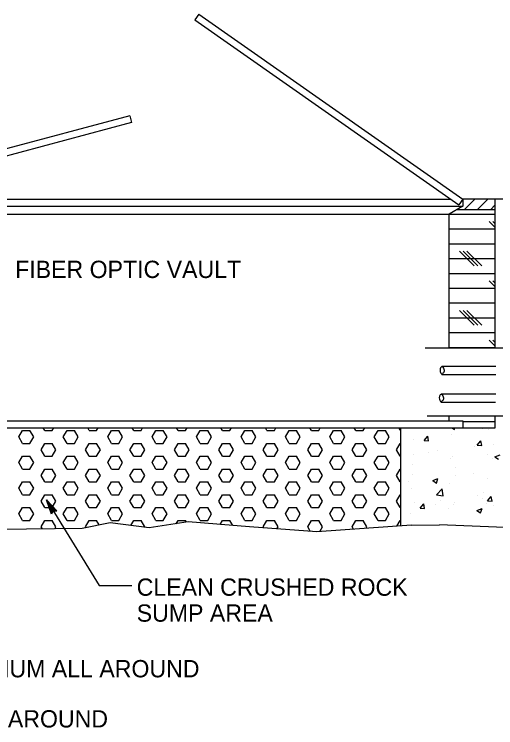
# Model space of a CAD drawing. Extents: x -894 to 866, y -472 to 714.
# Drawn here: x 279.6 to 474.6, y -180.3 to 108.6 of the extents above; entities that cross this region are included whole.
import ezdxf

# ---------------------------------------------------------------- set-up
doc = ezdxf.new("R2010")
doc.units = 0
doc.layers.add('es_DETAIL', color=7, linetype='Continuous')
doc.layers.add('es_DETAIL-anno', color=7, linetype='Continuous')

msp = doc.modelspace()

# ---------------------------------------------------------------- linework, layer by layer
at = {"layer": 'es_DETAIL'}
for p, q in [((354.39, 108.55), (352.77, 106.25)), ((354.39, 108.55), (461.3, 33.69)), ((352.77, 106.25), (459.68, 31.39)), ((326.34, 67.47), (200.27, 33.69)), ((326.34, 67.47), (327.07, 64.75)), ((327.07, 64.75), (201, 30.97)), ((211.16, 33.69), (456.39, 33.69)), ((461.3, 33.69), (459.68, 31.39)), ((461.3, 33.69), (461.3, 30.88)), ((567.57, 33.69), (461.3, 33.69)), ((461.82, 29.41), (466.09, 33.69)), ((467.13, 29.41), (471.4, 33.69)), ((474.38, -26.52), (474.38, 33.69)), ((200.27, 30.88), (461.3, 30.88)), ((461.3, 30.88), (455.68, 27.64)), ((474.38, 29.41), (458.76, 29.41)), ((472.43, 29.41), (474.38, 31.38)), ((205.98, 27.64), (455.68, 27.64)), ((455.68, 27.64), (474.38, 27.64)), ((455.68, -26.58), (455.68, 27.64)), ((474.38, 22.15), (471.9, 24.64)), ((474.38, 23.65), (473.4, 24.64)), ((455.68, 21.64), (474.38, 21.64)), ((455.68, 15.64), (474.38, 15.64)), ((465.9, 6.64), (459.9, 12.64)), ((467.4, 6.64), (461.4, 12.64)), ((468.9, 6.64), (462.9, 12.64)), ((455.68, 9.64), (474.38, 9.64)), ((455.91, 3.64), (474.38, 3.64)), ((474.38, -1.84), (471.9, 0.64)), ((474.38, -0.34), (473.4, 0.64)), ((455.68, -2.35), (474.38, -2.35)), ((455.68, -8.35), (474.38, -8.35)), ((465.9, -17.35), (459.9, -11.35)), ((467.4, -17.35), (461.4, -11.35)), ((468.9, -17.35), (462.9, -11.35)), ((455.68, -14.35), (474.38, -14.35)), ((455.68, -20.35), (474.38, -20.35)), ((474.38, -25.83), (471.9, -23.35)), ((474.38, -24.33), (473.4, -23.35)), ((446.06, -26.52), (455.63, -26.52)), ((455.63, -26.52), (740.4, -26.52)), ((455.68, -26.35), (474.38, -26.35)), ((452.88, -33.91), (474.57, -33.91)), ((452.75, -37.33), (474.57, -37.33)), ((452.62, -45.14), (474.57, -45.14)), ((452.48, -48.53), (474.55, -48.53)), ((446.75, -53.99), (740.4, -53.99)), ((455.68, -56.09), (455.68, -53.95)), ((474.38, -58.92), (474.38, -53.99)), ((200.35, -56.09), (461.32, -56.09)), ((461.32, -56.09), (461.32, -58.91)), ((461.32, -56.34), (474.38, -56.34)), ((187.28, -58.92), (461.32, -58.92)), ((281.45, -62.6), (282.95, -60.01)), ((282.95, -60.01), (285.95, -60.01)), ((287.45, -62.6), (285.95, -60.01)), ((291.95, -60.01), (291.33, -58.92)), ((291.95, -60.01), (294.95, -60.01)), ((294.95, -60.01), (295.57, -58.92)), ((299.45, -62.6), (300.95, -60.01)), ((300.95, -60.01), (303.95, -60.01)), ((305.45, -62.6), (303.95, -60.01)), ((309.95, -60.01), (309.32, -58.92)), ((309.95, -60.01), (312.95, -60.01)), ((312.95, -60.01), (313.57, -58.92)), ((317.44, -62.6), (318.94, -60.01)), ((318.94, -60.01), (321.94, -60.01)), ((323.44, -62.6), (321.94, -60.01)), ((327.94, -60.01), (327.32, -58.92)), ((327.94, -60.01), (330.94, -60.01)), ((330.94, -60.01), (331.56, -58.92)), ((335.44, -62.6), (336.94, -60.01)), ((336.94, -60.01), (339.94, -60.01)), ((341.44, -62.6), (339.94, -60.01)), ((345.94, -60.01), (345.31, -58.92)), ((345.94, -60.01), (348.94, -60.01)), ((348.94, -60.01), (349.56, -58.92)), ((353.43, -62.6), (354.93, -60.01)), ((354.93, -60.01), (357.93, -60.01)), ((359.43, -62.6), (357.93, -60.01)), ((363.93, -60.01), (363.31, -58.92)), ((363.93, -60.01), (366.93, -60.01)), ((366.93, -60.01), (367.55, -58.92)), ((371.43, -62.6), (372.93, -60.01)), ((372.93, -60.01), (375.93, -60.01)), ((377.43, -62.6), (375.93, -60.01)), ((381.93, -60.01), (381.3, -58.92)), ((381.93, -60.01), (384.93, -60.01)), ((384.93, -60.01), (385.55, -58.92)), ((389.42, -62.6), (390.92, -60.01)), ((390.92, -60.01), (393.92, -60.01)), ((395.42, -62.6), (393.92, -60.01)), ((399.92, -60.01), (399.3, -58.92)), ((399.92, -60.01), (402.92, -60.01)), ((402.92, -60.01), (403.54, -58.92)), ((407.42, -62.6), (408.92, -60.01)), ((408.92, -60.01), (411.92, -60.01)), ((413.42, -62.6), (411.92, -60.01)), ((417.92, -60.01), (417.29, -58.92)), ((417.92, -60.01), (420.91, -60.01)), ((420.91, -60.01), (421.54, -58.92)), ((425.41, -62.6), (426.91, -60.01)), ((426.91, -60.01), (429.91, -60.01)), ((431.41, -62.6), (429.91, -60.01)), ((435.91, -60.01), (435.29, -58.92)), ((435.91, -60.01), (435.96, -60.01)), ((435.96, -58.92), (435.96, -98.6)), ((436.2, -59.64), (436.2, -59.64)), ((456.94, -58.92), (457.86, -59.54)), ((457.86, -59.54), (458.07, -58.92)), ((461.32, -58.92), (474.38, -58.92)), ((469.38, -59.27), (469.38, -59.27)), ((471.78, -59.54), (471.78, -59.54)), ((282.95, -65.21), (281.45, -62.6)), ((285.95, -65.21), (287.45, -62.6)), ((300.95, -65.21), (299.45, -62.6)), ((303.95, -65.21), (305.45, -62.6)), ((318.94, -65.21), (317.44, -62.6)), ((321.94, -65.21), (323.44, -62.6)), ((336.94, -65.21), (335.44, -62.6)), ((339.94, -65.21), (341.44, -62.6)), ((354.93, -65.21), (353.43, -62.6)), ((357.93, -65.21), (359.43, -62.6)), ((372.93, -65.21), (371.43, -62.6)), ((375.93, -65.21), (377.43, -62.6)), ((390.92, -65.21), (389.42, -62.6)), ((393.92, -65.21), (395.42, -62.6)), ((408.92, -65.21), (407.42, -62.6)), ((411.92, -65.21), (413.42, -62.6)), ((426.91, -65.21), (425.41, -62.6)), ((429.91, -65.21), (431.41, -62.6)), ((445.6, -64.01), (447.06, -62.28)), ((447.4, -64.16), (447.06, -62.28)), ((456.63, -61.46), (456.63, -61.46)), ((282.95, -65.21), (285.95, -65.21)), ((290.45, -67.8), (291.95, -65.21)), ((291.95, -65.21), (294.95, -65.21)), ((296.45, -67.8), (294.95, -65.21)), ((300.95, -65.21), (303.95, -65.21)), ((308.45, -67.8), (309.95, -65.21)), ((309.95, -65.21), (312.95, -65.21)), ((314.45, -67.8), (312.95, -65.21)), ((318.94, -65.21), (321.94, -65.21)), ((326.44, -67.8), (327.94, -65.21)), ((327.94, -65.21), (330.94, -65.21)), ((332.44, -67.8), (330.94, -65.21)), ((336.94, -65.21), (339.94, -65.21)), ((344.44, -67.8), (345.94, -65.21)), ((345.94, -65.21), (348.94, -65.21)), ((350.44, -67.8), (348.94, -65.21)), ((354.93, -65.21), (357.93, -65.21)), ((362.43, -67.8), (363.93, -65.21)), ((363.93, -65.21), (366.93, -65.21)), ((368.43, -67.8), (366.93, -65.21)), ((372.93, -65.21), (375.93, -65.21)), ((380.43, -67.8), (381.93, -65.21)), ((381.93, -65.21), (384.93, -65.21)), ((386.42, -67.8), (384.93, -65.21)), ((390.92, -65.21), (393.92, -65.21)), ((398.42, -67.8), (399.92, -65.21)), ((399.92, -65.21), (402.92, -65.21)), ((404.42, -67.8), (402.92, -65.21)), ((408.92, -65.21), (411.92, -65.21)), ((416.42, -67.8), (417.92, -65.21)), ((417.92, -65.21), (420.91, -65.21)), ((422.41, -67.8), (420.91, -65.21)), ((426.91, -65.21), (429.91, -65.21)), ((434.41, -67.8), (435.91, -65.21)), ((435.91, -65.21), (435.96, -65.21)), ((441.22, -63.57), (441.22, -63.57)), ((445.6, -64.01), (447.4, -64.16)), ((467.11, -65.88), (468.57, -64.16)), ((467.11, -65.88), (468.91, -66.03)), ((468.91, -66.03), (468.57, -64.16)), ((468.64, -65.19), (468.64, -65.19)), ((473.62, -65.5), (473.62, -65.5)), ((291.95, -70.4), (290.45, -67.8)), ((294.95, -70.4), (296.45, -67.8)), ((309.95, -70.4), (308.45, -67.8)), ((312.95, -70.4), (314.45, -67.8)), ((327.94, -70.4), (326.44, -67.8)), ((330.94, -70.4), (332.44, -67.8)), ((345.94, -70.4), (344.44, -67.8)), ((348.94, -70.4), (350.44, -67.8)), ((363.93, -70.4), (362.43, -67.8)), ((366.93, -70.4), (368.43, -67.8)), ((381.93, -70.4), (380.43, -67.8)), ((384.93, -70.4), (386.42, -67.8)), ((399.92, -70.4), (398.42, -67.8)), ((402.92, -70.4), (404.42, -67.8)), ((417.92, -70.4), (416.42, -67.8)), ((420.91, -70.4), (422.41, -67.8)), ((435.91, -70.4), (434.41, -67.8)), ((447.18, -68.98), (447.18, -68.98)), ((451.15, -68.19), (451.15, -68.19)), ((466.11, -66.49), (466.11, -66.49)), ((281.45, -72.99), (282.95, -70.4)), ((282.95, -70.4), (285.95, -70.4)), ((287.45, -72.99), (285.95, -70.4)), ((291.95, -70.4), (294.95, -70.4)), ((299.45, -72.99), (300.95, -70.4)), ((300.95, -70.4), (303.95, -70.4)), ((305.45, -72.99), (303.95, -70.4)), ((309.95, -70.4), (312.95, -70.4)), ((317.44, -72.99), (318.94, -70.4)), ((318.94, -70.4), (321.94, -70.4)), ((323.44, -72.99), (321.94, -70.4)), ((327.94, -70.4), (330.94, -70.4)), ((335.44, -72.99), (336.94, -70.4)), ((336.94, -70.4), (339.94, -70.4)), ((341.44, -72.99), (339.94, -70.4)), ((345.94, -70.4), (348.94, -70.4)), ((353.43, -72.99), (354.93, -70.4)), ((354.93, -70.4), (357.93, -70.4)), ((359.43, -72.99), (357.93, -70.4)), ((363.93, -70.4), (366.93, -70.4)), ((371.43, -72.99), (372.93, -70.4)), ((372.93, -70.4), (375.93, -70.4)), ((377.43, -72.99), (375.93, -70.4)), ((381.93, -70.4), (384.93, -70.4)), ((389.42, -72.99), (390.92, -70.4)), ((390.92, -70.4), (393.92, -70.4)), ((395.42, -72.99), (393.92, -70.4)), ((399.92, -70.4), (402.92, -70.4)), ((407.42, -72.99), (408.92, -70.4)), ((408.92, -70.4), (411.92, -70.4)), ((413.42, -72.99), (411.92, -70.4)), ((417.92, -70.4), (420.91, -70.4)), ((425.41, -72.99), (426.91, -70.4)), ((426.91, -70.4), (429.91, -70.4)), ((431.41, -72.99), (429.91, -70.4)), ((435.91, -70.4), (435.96, -70.4)), ((441.08, -69.81), (441.08, -69.81)), ((456.27, -71.44), (456.27, -71.44)), ((457.08, -70.48), (457.08, -70.48)), ((471.41, -69.52), (471.41, -69.52)), ((473.1, -71.16), (473.1, -71.16)), ((474.27, -70.6), (476.37, -69.8)), ((474.27, -70.6), (475.76, -71.61)), ((282.95, -75.59), (281.45, -72.99)), ((285.95, -75.59), (287.45, -72.99)), ((300.95, -75.59), (299.45, -72.99)), ((303.95, -75.59), (305.45, -72.99)), ((318.94, -75.59), (317.44, -72.99)), ((321.94, -75.59), (323.44, -72.99)), ((336.94, -75.59), (335.44, -72.99)), ((339.94, -75.59), (341.44, -72.99)), ((354.93, -75.59), (353.43, -72.99)), ((357.93, -75.59), (359.43, -72.99)), ((372.93, -75.59), (371.43, -72.99)), ((375.93, -75.59), (377.43, -72.99)), ((390.92, -75.59), (389.42, -72.99)), ((393.92, -75.59), (395.42, -72.99)), ((408.92, -75.59), (407.42, -72.99)), ((411.92, -75.59), (413.42, -72.99)), ((426.91, -75.59), (425.41, -72.99)), ((429.91, -75.59), (431.41, -72.99)), ((440.86, -73.55), (440.86, -73.55)), ((458.33, -74.78), (458.33, -74.78)), ((282.95, -75.59), (285.95, -75.59)), ((290.45, -78.18), (291.95, -75.59)), ((291.95, -75.59), (294.95, -75.59)), ((296.45, -78.18), (294.95, -75.59)), ((300.95, -75.59), (303.95, -75.59)), ((308.45, -78.18), (309.95, -75.59)), ((309.95, -75.59), (312.95, -75.59)), ((314.45, -78.18), (312.95, -75.59)), ((318.94, -75.59), (321.94, -75.59)), ((326.44, -78.18), (327.94, -75.59)), ((327.94, -75.59), (330.94, -75.59)), ((332.44, -78.18), (330.94, -75.59)), ((336.94, -75.59), (339.94, -75.59)), ((344.44, -78.18), (345.94, -75.59)), ((345.94, -75.59), (348.94, -75.59)), ((350.44, -78.18), (348.94, -75.59)), ((354.93, -75.59), (357.93, -75.59)), ((362.43, -78.18), (363.93, -75.59)), ((363.93, -75.59), (366.93, -75.59)), ((368.43, -78.18), (366.93, -75.59)), ((372.93, -75.59), (375.93, -75.59)), ((380.43, -78.18), (381.93, -75.59)), ((381.93, -75.59), (384.93, -75.59)), ((386.42, -78.18), (384.93, -75.59)), ((390.92, -75.59), (393.92, -75.59)), ((398.42, -78.18), (399.92, -75.59)), ((399.92, -75.59), (402.92, -75.59)), ((404.42, -78.18), (402.92, -75.59)), ((408.92, -75.59), (411.92, -75.59)), ((416.42, -78.18), (417.92, -75.59)), ((417.92, -75.59), (420.91, -75.59)), ((422.41, -78.18), (420.91, -75.59)), ((426.91, -75.59), (429.91, -75.59)), ((434.41, -78.18), (435.91, -75.59)), ((435.91, -75.59), (435.96, -75.59)), ((440.84, -77.78), (440.84, -77.78)), ((465.73, -77.33), (465.73, -77.33)), ((281.45, -83.38), (282.95, -80.79)), ((282.95, -80.79), (285.95, -80.79)), ((287.45, -83.38), (285.95, -80.79)), ((291.95, -80.79), (290.45, -78.18)), ((291.95, -80.79), (294.95, -80.79)), ((294.95, -80.79), (296.45, -78.18)), ((299.45, -83.38), (300.95, -80.79)), ((300.95, -80.79), (303.95, -80.79)), ((305.45, -83.38), (303.95, -80.79)), ((309.95, -80.79), (308.45, -78.18)), ((309.95, -80.79), (312.95, -80.79)), ((312.95, -80.79), (314.45, -78.18)), ((317.44, -83.38), (318.94, -80.79)), ((318.94, -80.79), (321.94, -80.79)), ((323.44, -83.38), (321.94, -80.79)), ((327.94, -80.79), (326.44, -78.18)), ((327.94, -80.79), (330.94, -80.79)), ((330.94, -80.79), (332.44, -78.18)), ((335.44, -83.38), (336.94, -80.79)), ((336.94, -80.79), (339.94, -80.79)), ((341.44, -83.38), (339.94, -80.79)), ((345.94, -80.79), (344.44, -78.18)), ((345.94, -80.79), (348.94, -80.79)), ((348.94, -80.79), (350.44, -78.18)), ((353.43, -83.38), (354.93, -80.79)), ((354.93, -80.79), (357.93, -80.79)), ((359.43, -83.38), (357.93, -80.79)), ((363.93, -80.79), (362.43, -78.18)), ((363.93, -80.79), (366.93, -80.79)), ((366.93, -80.79), (368.43, -78.18)), ((371.43, -83.38), (372.93, -80.79)), ((372.93, -80.79), (375.93, -80.79)), ((377.43, -83.38), (375.93, -80.79)), ((381.93, -80.79), (380.43, -78.18)), ((381.93, -80.79), (384.93, -80.79)), ((384.93, -80.79), (386.42, -78.18)), ((389.42, -83.38), (390.92, -80.79)), ((390.92, -80.79), (393.92, -80.79)), ((395.42, -83.38), (393.92, -80.79)), ((399.92, -80.79), (398.42, -78.18)), ((399.92, -80.79), (402.92, -80.79)), ((402.92, -80.79), (404.42, -78.18)), ((407.42, -83.38), (408.92, -80.79)), ((408.92, -80.79), (411.92, -80.79)), ((413.42, -83.38), (411.92, -80.79)), ((417.92, -80.79), (416.42, -78.18)), ((417.92, -80.79), (420.91, -80.79)), ((420.91, -80.79), (422.41, -78.18)), ((425.41, -83.38), (426.91, -80.79)), ((426.91, -80.79), (429.91, -80.79)), ((431.41, -83.38), (429.91, -80.79)), ((435.91, -80.79), (434.41, -78.18)), ((435.91, -80.79), (435.96, -80.79)), ((439.28, -80.81), (439.28, -80.81)), ((449.07, -80.28), (451.17, -79.48)), ((449.07, -80.28), (450.57, -81.29)), ((450.57, -81.29), (451.17, -79.48)), ((458.22, -78.32), (458.22, -78.32)), ((471.05, -79.5), (471.05, -79.5)), ((282.95, -85.98), (281.45, -83.38)), ((285.95, -85.98), (287.45, -83.38)), ((300.95, -85.98), (299.45, -83.38)), ((303.95, -85.98), (305.45, -83.38)), ((318.94, -85.98), (317.44, -83.38)), ((321.94, -85.98), (323.44, -83.38)), ((336.94, -85.98), (335.44, -83.38)), ((339.94, -85.98), (341.44, -83.38)), ((354.93, -85.98), (353.43, -83.38)), ((357.93, -85.98), (359.43, -83.38)), ((372.93, -85.98), (371.43, -83.38)), ((375.93, -85.98), (377.43, -83.38)), ((390.92, -85.98), (389.42, -83.38)), ((393.92, -85.98), (395.42, -83.38)), ((408.92, -85.98), (407.42, -83.38)), ((411.92, -85.98), (413.42, -83.38)), ((426.91, -85.98), (425.41, -83.38)), ((429.91, -85.98), (431.41, -83.38)), ((440.51, -83.54), (440.51, -83.54)), ((450.57, -86.01), (452.91, -83.57)), ((453.25, -86.43), (452.91, -83.57)), ((455.9, -81.42), (455.9, -81.42)), ((282.95, -85.98), (285.95, -85.98)), ((290.45, -88.57), (291.95, -85.98)), ((291.95, -85.98), (294.95, -85.98)), ((296.45, -88.57), (294.95, -85.98)), ((300.95, -85.98), (303.95, -85.98)), ((308.45, -88.57), (309.95, -85.98)), ((309.95, -85.98), (312.95, -85.98)), ((314.45, -88.57), (312.95, -85.98)), ((318.94, -85.98), (321.94, -85.98)), ((326.44, -88.57), (327.94, -85.98)), ((327.94, -85.98), (330.94, -85.98)), ((332.44, -88.57), (330.94, -85.98)), ((336.94, -85.98), (339.94, -85.98)), ((344.44, -88.57), (345.94, -85.98)), ((345.94, -85.98), (348.94, -85.98)), ((350.44, -88.57), (348.94, -85.98)), ((354.93, -85.98), (357.93, -85.98)), ((362.43, -88.57), (363.93, -85.98)), ((363.93, -85.98), (366.93, -85.98)), ((368.43, -88.57), (366.93, -85.98)), ((372.93, -85.98), (375.93, -85.98)), ((380.43, -88.57), (381.93, -85.98)), ((381.93, -85.98), (384.93, -85.98)), ((386.42, -88.57), (384.93, -85.98)), ((390.92, -85.98), (393.92, -85.98)), ((398.42, -88.57), (399.92, -85.98)), ((399.92, -85.98), (402.92, -85.98)), ((404.42, -88.57), (402.92, -85.98)), ((408.92, -85.98), (411.92, -85.98)), ((416.42, -88.57), (417.92, -85.98)), ((417.92, -85.98), (420.91, -85.98)), ((422.41, -88.57), (420.91, -85.98)), ((426.91, -85.98), (429.91, -85.98)), ((434.41, -88.57), (435.91, -85.98)), ((435.91, -85.98), (435.96, -85.98)), ((450.57, -86.01), (453.25, -86.43)), ((467.26, -86.49), (467.26, -86.49)), ((469.79, -85.28), (469.79, -85.28)), ((291.95, -91.18), (290.45, -88.57)), ((294.95, -91.18), (296.45, -88.57)), ((309.95, -91.18), (308.45, -88.57)), ((312.95, -91.18), (314.45, -88.57)), ((327.94, -91.18), (326.44, -88.57)), ((330.94, -91.18), (332.44, -88.57)), ((345.94, -91.18), (344.44, -88.57)), ((348.94, -91.18), (350.44, -88.57)), ((363.93, -91.18), (362.43, -88.57)), ((366.93, -91.18), (368.43, -88.57)), ((381.93, -91.18), (380.43, -88.57)), ((384.93, -91.18), (386.42, -88.57)), ((399.92, -91.18), (398.42, -88.57)), ((402.92, -91.18), (404.42, -88.57)), ((417.92, -91.18), (416.42, -88.57)), ((420.91, -91.18), (422.41, -88.57)), ((435.91, -91.18), (434.41, -88.57)), ((441.56, -89.16), (441.56, -89.16)), ((452.3, -88.27), (452.3, -88.27)), ((457.84, -89.16), (457.84, -89.16)), ((469.2, -87.66), (469.2, -87.66)), ((470.68, -89.49), (470.68, -89.49)), ((471.28, -88.44), (472.73, -86.71)), ((471.28, -88.44), (473.08, -88.6)), ((473.08, -88.6), (472.73, -86.71)), ((281.45, -93.77), (282.95, -91.18)), ((282.95, -91.18), (285.95, -91.18)), ((287.45, -93.77), (285.95, -91.18)), ((291.95, -91.18), (294.95, -91.18)), ((299.45, -93.77), (300.95, -91.18)), ((300.95, -91.18), (303.95, -91.18)), ((305.45, -93.77), (303.95, -91.18)), ((309.95, -91.18), (312.95, -91.18)), ((317.44, -93.77), (318.94, -91.18)), ((318.94, -91.18), (321.94, -91.18)), ((323.44, -93.77), (321.94, -91.18)), ((327.94, -91.18), (330.94, -91.18)), ((335.44, -93.77), (336.94, -91.18)), ((336.94, -91.18), (339.94, -91.18)), ((341.44, -93.77), (339.94, -91.18)), ((345.94, -91.18), (348.94, -91.18)), ((353.43, -93.77), (354.93, -91.18)), ((354.93, -91.18), (357.93, -91.18)), ((359.43, -93.77), (357.93, -91.18)), ((363.93, -91.18), (366.93, -91.18)), ((371.43, -93.77), (372.93, -91.18)), ((372.93, -91.18), (375.93, -91.18)), ((377.43, -93.77), (375.93, -91.18)), ((381.93, -91.18), (384.93, -91.18)), ((389.42, -93.77), (390.92, -91.18)), ((390.92, -91.18), (393.92, -91.18)), ((395.42, -93.77), (393.92, -91.18)), ((399.92, -91.18), (402.92, -91.18)), ((407.42, -93.77), (408.92, -91.18)), ((408.92, -91.18), (411.92, -91.18)), ((413.42, -93.77), (411.92, -91.18)), ((417.92, -91.18), (420.91, -91.18)), ((425.41, -93.77), (426.91, -91.18)), ((426.91, -91.18), (429.91, -91.18)), ((431.41, -93.77), (429.91, -91.18)), ((435.91, -91.18), (435.96, -91.18)), ((443.99, -91.46), (445.44, -89.73)), ((443.99, -91.46), (445.78, -91.62)), ((445.78, -91.62), (445.44, -89.73)), ((445.48, -90.72), (445.48, -90.72)), ((450.33, -90.15), (450.33, -90.15)), ((455.54, -91.41), (455.54, -91.41)), ((457.58, -89.83), (457.58, -89.83)), ((466.98, -92.35), (469.08, -91.55)), ((466.98, -92.35), (468.47, -93.36)), ((468.47, -93.36), (469.08, -91.55)), ((473.58, -90.52), (473.58, -90.52)), ((282.95, -96.37), (281.45, -93.77)), ((285.95, -96.37), (287.45, -93.77)), ((300.95, -96.37), (299.45, -93.77)), ((303.95, -96.37), (305.45, -93.77)), ((318.94, -96.37), (317.44, -93.77)), ((321.94, -96.37), (323.44, -93.77)), ((336.94, -96.37), (335.44, -93.77)), ((339.94, -96.37), (341.44, -93.77)), ((354.93, -96.37), (353.43, -93.77)), ((357.93, -96.37), (359.43, -93.77)), ((372.93, -96.37), (371.43, -93.77)), ((375.93, -96.37), (377.43, -93.77)), ((390.92, -96.37), (389.42, -93.77)), ((393.92, -96.37), (395.42, -93.77)), ((408.92, -96.37), (407.42, -93.77)), ((411.92, -96.37), (413.42, -93.77)), ((426.91, -96.37), (425.41, -93.77)), ((429.91, -96.37), (431.41, -93.77)), ((440.13, -93.52), (440.13, -93.52)), ((282.95, -96.37), (285.95, -96.37)), ((290.45, -98.96), (291.95, -96.37)), ((291.95, -96.37), (294.95, -96.37)), ((296.45, -98.96), (294.95, -96.37)), ((300.95, -96.37), (303.95, -96.37)), ((318.37, -97.32), (307.09, -99.69)), ((308.45, -98.96), (309.95, -96.37)), ((309.95, -96.37), (312.95, -96.37)), ((314.03, -98.23), (312.95, -96.37)), ((334.22, -99.41), (318.37, -97.32)), ((318.94, -96.37), (321.94, -96.37)), ((326.75, -98.42), (327.94, -96.37)), ((327.94, -96.37), (330.94, -96.37)), ((332.44, -98.96), (330.94, -96.37)), ((350.02, -96.98), (334.22, -99.41)), ((336.94, -96.37), (339.94, -96.37)), ((345.14, -97.73), (345.94, -96.37)), ((345.94, -96.37), (348.94, -96.37)), ((349.36, -97.09), (348.94, -96.37)), ((374.91, -98.99), (350.02, -96.98)), ((354.93, -96.37), (357.93, -96.37)), ((362.97, -98.03), (363.93, -96.37)), ((363.93, -96.37), (366.93, -96.37)), ((368.13, -98.44), (366.93, -96.37)), ((372.93, -96.37), (375.93, -96.37)), ((380.43, -98.96), (381.93, -96.37)), ((381.93, -96.37), (384.93, -96.37)), ((386.42, -98.96), (384.93, -96.37)), ((390.92, -96.37), (393.92, -96.37)), ((398.42, -98.96), (399.92, -96.37)), ((399.92, -96.37), (402.92, -96.37)), ((404.42, -98.96), (402.92, -96.37)), ((408.92, -96.37), (411.92, -96.37)), ((416.42, -98.96), (417.92, -96.37)), ((417.92, -96.37), (420.91, -96.37)), ((422.41, -98.96), (420.91, -96.37)), ((426.91, -96.37), (429.91, -96.37)), ((434.57, -98.7), (435.91, -96.37)), ((435.91, -96.37), (435.96, -96.37)), ((440.46, -98.29), (451.76, -98.17)), ((494.66, -99.86), (451.76, -98.17)), ((307.09, -99.69), (273.18, -100.05)), ((290.97, -99.86), (290.45, -98.96)), ((295.96, -99.81), (296.45, -98.96)), ((308.68, -99.36), (308.45, -98.96)), ((332.33, -99.17), (332.44, -98.96)), ((402.06, -100.95), (374.91, -98.99)), ((380.68, -99.41), (380.43, -98.96)), ((385.96, -99.79), (386.42, -98.96)), ((399.46, -100.76), (398.42, -98.96)), ((440.46, -98.29), (402.06, -100.95)), ((403.32, -100.87), (404.42, -98.96)), ((416.97, -99.92), (416.42, -98.96)), ((422.07, -99.58), (422.41, -98.96))]:
    msp.add_line(p, q, dxfattribs=at)
for points in [[(452.88, -33.91), (452.11, -34.95), (452.11, -36.16), (452.75, -37.33)], [(452.88, -33.91), (453.67, -35.62), (453.57, -36.34), (453.19, -36.8), (452.75, -37.33)], [(452.59, -45.1), (451.83, -46.15), (451.83, -47.36), (452.46, -48.53)], [(452.59, -45.1), (453.38, -46.82), (453.28, -47.54), (452.9, -48), (452.46, -48.53)]]:
    msp.add_spline(points, degree=3, dxfattribs=at)
at = {"layer": 'es_DETAIL-anno'}
for p, q in [((292.67, -88.12), (313.93, -122.73)), ((313.93, -122.73), (327.2, -122.73))]:
    msp.add_line(p, q, dxfattribs=at)
msp.add_lwpolyline([(294.63, -93.84), (292.67, -88.12), (296.87, -92.47), (296.47, -92.47), (293.39, -89.28), (294.82, -93.48), (295.01, -93.12), (294.09, -90.44), (296.06, -92.47), (295.65, -92.48), (294.8, -91.6), (295.2, -92.76), (295.34, -92.48), (296.87, -92.47), (295.34, -92.48)], close=True, dxfattribs=at)

# ---------------------------------------------------------------- texts
for s, p in [('FIBER OPTIC VAULT', (279.93, 1.76)), ('CLEAN CRUSHED ROCK', (329.16, -126.91)), ('SUMP AREA', (329.16, -137.41)), ('3" MINIMUM ALL AROUND', (238.93, -159.93)), ('6" MINIMUM ALL AROUND', (201.89, -180.24))]:
    msp.add_text(s, height=7, dxfattribs=at).set_placement(p)

doc.saveas('drawing.dxf')
